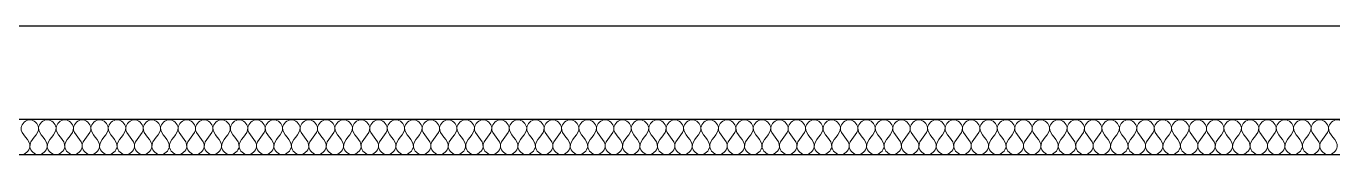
# Model space of a CAD drawing. Header units: metres. Extents: x 125 to 1179, y 511 to 749.
# Drawn here: x 652.36 to 694.06, y 695.24 to 699.33 of the extents above; entities that cross this region are included whole.
import ezdxf

# ---------------------------------------------------------------- set-up
doc = ezdxf.new("R2010")
doc.units = ezdxf.units.M
doc.layers.add('Text18', color=8, linetype='Continuous', lineweight=18)

msp = doc.modelspace()

# ---------------------------------------------------------------- linework, layer by layer
for p, q in [((735.692, 699.329), (385.661, 699.329)), ((732.321, 696.369), (510.855, 696.369)), ((731.197, 695.245), (532.321, 695.245))]:
    msp.add_line(p, q)
at = {"layer": 'Text18', "color": 0, "ltscale": 0.5}
for points, knots in [([(652.756, 696.107), (652.739, 696.227), (652.478, 696.488), (651.98, 695.993), (652.701, 695.609), (652.324, 695.246), (652.199, 695.245)], [2.217326, 2.217326, 2.217326, 2.217326, 2.553667, 2.890008, 3.49416, 3.830501, 3.830501, 3.830501, 3.830501]), ([(652.756, 695.245), (652.625, 695.246), (652.259, 695.609), (652.786, 695.892), (652.756, 696.107)], [1.2768335, 1.2768335, 1.2768335, 1.2768335, 1.6131741, 2.2173264, 2.2173264, 2.2173264, 2.2173264]), ([(653.312, 696.107), (653.295, 696.227), (653.034, 696.488), (652.537, 695.993), (653.257, 695.609), (652.88, 695.246), (652.756, 695.245)], [2.217326, 2.217326, 2.217326, 2.217326, 2.553667, 2.890008, 3.49416, 3.830501, 3.830501, 3.830501, 3.830501]), ([(653.312, 695.245), (653.181, 695.246), (652.816, 695.609), (653.342, 695.892), (653.312, 696.107)], [1.2768335, 1.2768335, 1.2768335, 1.2768335, 1.6131741, 2.2173264, 2.2173264, 2.2173264, 2.2173264]), ([(653.868, 696.107), (653.852, 696.227), (653.59, 696.488), (653.093, 695.993), (653.814, 695.609), (653.437, 695.246), (653.312, 695.245)], [2.217326, 2.217326, 2.217326, 2.217326, 2.553667, 2.890008, 3.49416, 3.830501, 3.830501, 3.830501, 3.830501]), ([(653.868, 695.245), (653.738, 695.246), (653.372, 695.609), (653.898, 695.892), (653.868, 696.107)], [1.2768335, 1.2768335, 1.2768335, 1.2768335, 1.6131741, 2.2173264, 2.2173264, 2.2173264, 2.2173264]), ([(654.425, 696.107), (654.408, 696.227), (654.147, 696.488), (653.649, 695.993), (654.37, 695.609), (653.993, 695.246), (653.868, 695.245)], [2.217326, 2.217326, 2.217326, 2.217326, 2.553667, 2.890008, 3.49416, 3.830501, 3.830501, 3.830501, 3.830501]), ([(654.425, 695.245), (654.294, 695.246), (653.928, 695.609), (654.455, 695.892), (654.425, 696.107)], [1.2768335, 1.2768335, 1.2768335, 1.2768335, 1.6131741, 2.2173264, 2.2173264, 2.2173264, 2.2173264]), ([(654.981, 696.107), (654.964, 696.227), (654.703, 696.488), (654.206, 695.993), (654.926, 695.609), (654.549, 695.246), (654.425, 695.245)], [2.217326, 2.217326, 2.217326, 2.217326, 2.553667, 2.890008, 3.49416, 3.830501, 3.830501, 3.830501, 3.830501]), ([(654.981, 695.245), (654.85, 695.246), (654.485, 695.609), (655.011, 695.892), (654.981, 696.107)], [1.2768335, 1.2768335, 1.2768335, 1.2768335, 1.6131741, 2.2173264, 2.2173264, 2.2173264, 2.2173264]), ([(655.537, 696.107), (655.521, 696.227), (655.259, 696.488), (654.762, 695.993), (655.483, 695.609), (655.106, 695.246), (654.981, 695.245)], [2.217326, 2.217326, 2.217326, 2.217326, 2.553667, 2.890008, 3.49416, 3.830501, 3.830501, 3.830501, 3.830501]), ([(655.537, 695.245), (655.407, 695.246), (655.041, 695.609), (655.567, 695.892), (655.537, 696.107)], [1.2768335, 1.2768335, 1.2768335, 1.2768335, 1.6131741, 2.2173264, 2.2173264, 2.2173264, 2.2173264]), ([(656.094, 696.107), (656.077, 696.227), (655.816, 696.488), (655.318, 695.993), (656.039, 695.609), (655.662, 695.246), (655.537, 695.245)], [2.217326, 2.217326, 2.217326, 2.217326, 2.553667, 2.890008, 3.49416, 3.830501, 3.830501, 3.830501, 3.830501]), ([(656.094, 695.245), (655.963, 695.246), (655.597, 695.609), (656.124, 695.892), (656.094, 696.107)], [1.2768335, 1.2768335, 1.2768335, 1.2768335, 1.6131741, 2.2173264, 2.2173264, 2.2173264, 2.2173264]), ([(656.65, 696.107), (656.633, 696.227), (656.372, 696.488), (655.875, 695.993), (656.595, 695.609), (656.218, 695.246), (656.094, 695.245)], [2.217326, 2.217326, 2.217326, 2.217326, 2.553667, 2.890008, 3.49416, 3.830501, 3.830501, 3.830501, 3.830501]), ([(656.65, 695.245), (656.519, 695.246), (656.154, 695.609), (656.68, 695.892), (656.65, 696.107)], [1.2768335, 1.2768335, 1.2768335, 1.2768335, 1.6131741, 2.2173264, 2.2173264, 2.2173264, 2.2173264]), ([(657.206, 696.107), (657.19, 696.227), (656.928, 696.488), (656.431, 695.993), (657.152, 695.609), (656.775, 695.246), (656.65, 695.245)], [2.217326, 2.217326, 2.217326, 2.217326, 2.553667, 2.890008, 3.49416, 3.830501, 3.830501, 3.830501, 3.830501]), ([(657.206, 695.245), (657.076, 695.246), (656.71, 695.609), (657.236, 695.892), (657.206, 696.107)], [1.2768335, 1.2768335, 1.2768335, 1.2768335, 1.6131741, 2.2173264, 2.2173264, 2.2173264, 2.2173264]), ([(657.763, 696.107), (657.746, 696.227), (657.485, 696.488), (656.987, 695.993), (657.708, 695.609), (657.331, 695.246), (657.206, 695.245)], [2.217326, 2.217326, 2.217326, 2.217326, 2.553667, 2.890008, 3.49416, 3.830501, 3.830501, 3.830501, 3.830501]), ([(657.763, 695.245), (657.632, 695.246), (657.266, 695.609), (657.793, 695.892), (657.763, 696.107)], [1.2768335, 1.2768335, 1.2768335, 1.2768335, 1.6131741, 2.2173264, 2.2173264, 2.2173264, 2.2173264]), ([(658.319, 696.107), (658.302, 696.227), (658.041, 696.488), (657.544, 695.993), (658.264, 695.609), (657.887, 695.246), (657.763, 695.245)], [2.217326, 2.217326, 2.217326, 2.217326, 2.553667, 2.890008, 3.49416, 3.830501, 3.830501, 3.830501, 3.830501]), ([(658.319, 695.245), (658.188, 695.246), (657.823, 695.609), (658.349, 695.892), (658.319, 696.107)], [1.2768335, 1.2768335, 1.2768335, 1.2768335, 1.6131741, 2.2173264, 2.2173264, 2.2173264, 2.2173264]), ([(658.875, 696.107), (658.859, 696.227), (658.597, 696.488), (658.1, 695.993), (658.821, 695.609), (658.444, 695.246), (658.319, 695.245)], [2.217326, 2.217326, 2.217326, 2.217326, 2.553667, 2.890008, 3.49416, 3.830501, 3.830501, 3.830501, 3.830501]), ([(658.875, 695.245), (658.745, 695.246), (658.379, 695.609), (658.905, 695.892), (658.875, 696.107)], [1.2768335, 1.2768335, 1.2768335, 1.2768335, 1.6131741, 2.2173264, 2.2173264, 2.2173264, 2.2173264]), ([(659.432, 696.107), (659.415, 696.227), (659.154, 696.488), (658.656, 695.993), (659.377, 695.609), (659, 695.246), (658.875, 695.245)], [2.217326, 2.217326, 2.217326, 2.217326, 2.553667, 2.890008, 3.49416, 3.830501, 3.830501, 3.830501, 3.830501]), ([(659.432, 695.245), (659.301, 695.246), (658.935, 695.609), (659.462, 695.892), (659.432, 696.107)], [1.2768335, 1.2768335, 1.2768335, 1.2768335, 1.6131741, 2.2173264, 2.2173264, 2.2173264, 2.2173264]), ([(659.988, 696.107), (659.971, 696.227), (659.71, 696.488), (659.213, 695.993), (659.933, 695.609), (659.556, 695.246), (659.432, 695.245)], [2.217326, 2.217326, 2.217326, 2.217326, 2.553667, 2.890008, 3.49416, 3.830501, 3.830501, 3.830501, 3.830501]), ([(659.988, 695.245), (659.857, 695.246), (659.492, 695.609), (660.018, 695.892), (659.988, 696.107)], [1.2768335, 1.2768335, 1.2768335, 1.2768335, 1.6131741, 2.2173264, 2.2173264, 2.2173264, 2.2173264]), ([(660.544, 696.107), (660.528, 696.227), (660.266, 696.488), (659.769, 695.993), (660.49, 695.609), (660.113, 695.246), (659.988, 695.245)], [2.217326, 2.217326, 2.217326, 2.217326, 2.553667, 2.890008, 3.49416, 3.830501, 3.830501, 3.830501, 3.830501]), ([(660.544, 695.245), (660.414, 695.246), (660.048, 695.609), (660.574, 695.892), (660.544, 696.107)], [1.2768335, 1.2768335, 1.2768335, 1.2768335, 1.6131741, 2.2173264, 2.2173264, 2.2173264, 2.2173264]), ([(661.101, 696.107), (661.084, 696.227), (660.823, 696.488), (660.325, 695.993), (661.046, 695.609), (660.669, 695.246), (660.544, 695.245)], [2.217326, 2.217326, 2.217326, 2.217326, 2.553667, 2.890008, 3.49416, 3.830501, 3.830501, 3.830501, 3.830501]), ([(661.101, 695.245), (660.97, 695.246), (660.604, 695.609), (661.13, 695.892), (661.101, 696.107)], [1.2768335, 1.2768335, 1.2768335, 1.2768335, 1.6131741, 2.2173264, 2.2173264, 2.2173264, 2.2173264]), ([(661.657, 696.107), (661.64, 696.227), (661.379, 696.488), (660.882, 695.993), (661.602, 695.609), (661.225, 695.246), (661.101, 695.245)], [2.217326, 2.217326, 2.217326, 2.217326, 2.553667, 2.890008, 3.49416, 3.830501, 3.830501, 3.830501, 3.830501]), ([(661.657, 695.245), (661.526, 695.246), (661.161, 695.609), (661.687, 695.892), (661.657, 696.107)], [1.2768335, 1.2768335, 1.2768335, 1.2768335, 1.6131741, 2.2173264, 2.2173264, 2.2173264, 2.2173264]), ([(662.213, 696.107), (662.197, 696.227), (661.935, 696.488), (661.438, 695.993), (662.159, 695.609), (661.782, 695.246), (661.657, 695.245)], [2.217326, 2.217326, 2.217326, 2.217326, 2.553667, 2.890008, 3.49416, 3.830501, 3.830501, 3.830501, 3.830501]), ([(662.213, 695.245), (662.083, 695.246), (661.717, 695.609), (662.243, 695.892), (662.213, 696.107)], [1.2768335, 1.2768335, 1.2768335, 1.2768335, 1.6131741, 2.2173264, 2.2173264, 2.2173264, 2.2173264]), ([(662.77, 696.107), (662.753, 696.227), (662.492, 696.488), (661.994, 695.993), (662.715, 695.609), (662.338, 695.246), (662.213, 695.245)], [2.217326, 2.217326, 2.217326, 2.217326, 2.553667, 2.890008, 3.49416, 3.830501, 3.830501, 3.830501, 3.830501]), ([(662.77, 695.245), (662.639, 695.246), (662.273, 695.609), (662.799, 695.892), (662.77, 696.107)], [1.2768335, 1.2768335, 1.2768335, 1.2768335, 1.6131741, 2.2173264, 2.2173264, 2.2173264, 2.2173264]), ([(663.326, 696.107), (663.309, 696.227), (663.048, 696.488), (662.55, 695.993), (663.271, 695.609), (662.894, 695.246), (662.77, 695.245)], [2.217326, 2.217326, 2.217326, 2.217326, 2.553667, 2.890008, 3.49416, 3.830501, 3.830501, 3.830501, 3.830501]), ([(663.326, 695.245), (663.195, 695.246), (662.83, 695.609), (663.356, 695.892), (663.326, 696.107)], [1.2768335, 1.2768335, 1.2768335, 1.2768335, 1.6131741, 2.2173264, 2.2173264, 2.2173264, 2.2173264]), ([(663.882, 696.107), (663.866, 696.227), (663.604, 696.488), (663.107, 695.993), (663.827, 695.609), (663.451, 695.246), (663.326, 695.245)], [2.217326, 2.217326, 2.217326, 2.217326, 2.553667, 2.890008, 3.49416, 3.830501, 3.830501, 3.830501, 3.830501]), ([(663.882, 695.245), (663.751, 695.246), (663.386, 695.609), (663.912, 695.892), (663.882, 696.107)], [1.2768335, 1.2768335, 1.2768335, 1.2768335, 1.6131741, 2.2173264, 2.2173264, 2.2173264, 2.2173264]), ([(664.439, 696.107), (664.422, 696.227), (664.161, 696.488), (663.663, 695.993), (664.384, 695.609), (664.007, 695.246), (663.882, 695.245)], [2.217326, 2.217326, 2.217326, 2.217326, 2.553667, 2.890008, 3.49416, 3.830501, 3.830501, 3.830501, 3.830501]), ([(664.439, 695.245), (664.308, 695.246), (663.942, 695.609), (664.468, 695.892), (664.439, 696.107)], [1.2768335, 1.2768335, 1.2768335, 1.2768335, 1.6131741, 2.2173264, 2.2173264, 2.2173264, 2.2173264]), ([(664.995, 696.107), (664.978, 696.227), (664.717, 696.488), (664.219, 695.993), (664.94, 695.609), (664.563, 695.246), (664.439, 695.245)], [2.217326, 2.217326, 2.217326, 2.217326, 2.553667, 2.890008, 3.49416, 3.830501, 3.830501, 3.830501, 3.830501]), ([(664.995, 695.245), (664.864, 695.246), (664.499, 695.609), (665.025, 695.892), (664.995, 696.107)], [1.2768335, 1.2768335, 1.2768335, 1.2768335, 1.6131741, 2.2173264, 2.2173264, 2.2173264, 2.2173264]), ([(665.551, 696.107), (665.535, 696.227), (665.273, 696.488), (664.776, 695.993), (665.496, 695.609), (665.12, 695.246), (664.995, 695.245)], [2.217326, 2.217326, 2.217326, 2.217326, 2.553667, 2.890008, 3.49416, 3.830501, 3.830501, 3.830501, 3.830501]), ([(665.551, 695.245), (665.42, 695.246), (665.055, 695.609), (665.581, 695.892), (665.551, 696.107)], [1.2768335, 1.2768335, 1.2768335, 1.2768335, 1.6131741, 2.2173264, 2.2173264, 2.2173264, 2.2173264]), ([(666.108, 696.107), (666.091, 696.227), (665.83, 696.488), (665.332, 695.993), (666.053, 695.609), (665.676, 695.246), (665.551, 695.245)], [2.217326, 2.217326, 2.217326, 2.217326, 2.553667, 2.890008, 3.49416, 3.830501, 3.830501, 3.830501, 3.830501]), ([(666.108, 695.245), (665.977, 695.246), (665.611, 695.609), (666.137, 695.892), (666.108, 696.107)], [1.2768335, 1.2768335, 1.2768335, 1.2768335, 1.6131741, 2.2173264, 2.2173264, 2.2173264, 2.2173264]), ([(666.664, 696.107), (666.647, 696.227), (666.386, 696.488), (665.888, 695.993), (666.609, 695.609), (666.232, 695.246), (666.108, 695.245)], [2.217326, 2.217326, 2.217326, 2.217326, 2.553667, 2.890008, 3.49416, 3.830501, 3.830501, 3.830501, 3.830501]), ([(666.664, 695.245), (666.533, 695.246), (666.168, 695.609), (666.694, 695.892), (666.664, 696.107)], [1.2768335, 1.2768335, 1.2768335, 1.2768335, 1.6131741, 2.2173264, 2.2173264, 2.2173264, 2.2173264]), ([(667.22, 696.107), (667.204, 696.227), (666.942, 696.488), (666.445, 695.993), (667.165, 695.609), (666.788, 695.246), (666.664, 695.245)], [2.217326, 2.217326, 2.217326, 2.217326, 2.553667, 2.890008, 3.49416, 3.830501, 3.830501, 3.830501, 3.830501]), ([(667.22, 695.245), (667.089, 695.246), (666.724, 695.609), (667.25, 695.892), (667.22, 696.107)], [1.2768335, 1.2768335, 1.2768335, 1.2768335, 1.6131741, 2.2173264, 2.2173264, 2.2173264, 2.2173264]), ([(667.776, 696.107), (667.76, 696.227), (667.498, 696.488), (667.001, 695.993), (667.722, 695.609), (667.345, 695.246), (667.22, 695.245)], [2.217326, 2.217326, 2.217326, 2.217326, 2.553667, 2.890008, 3.49416, 3.830501, 3.830501, 3.830501, 3.830501]), ([(667.776, 695.245), (667.646, 695.246), (667.28, 695.609), (667.806, 695.892), (667.776, 696.107)], [1.2768335, 1.2768335, 1.2768335, 1.2768335, 1.6131741, 2.2173264, 2.2173264, 2.2173264, 2.2173264]), ([(668.333, 696.107), (668.316, 696.227), (668.055, 696.488), (667.557, 695.993), (668.278, 695.609), (667.901, 695.246), (667.776, 695.245)], [2.217326, 2.217326, 2.217326, 2.217326, 2.553667, 2.890008, 3.49416, 3.830501, 3.830501, 3.830501, 3.830501]), ([(668.333, 695.245), (668.202, 695.246), (667.836, 695.609), (668.363, 695.892), (668.333, 696.107)], [1.2768335, 1.2768335, 1.2768335, 1.2768335, 1.6131741, 2.2173264, 2.2173264, 2.2173264, 2.2173264]), ([(668.889, 696.107), (668.872, 696.227), (668.611, 696.488), (668.114, 695.993), (668.834, 695.609), (668.457, 695.246), (668.333, 695.245)], [2.217326, 2.217326, 2.217326, 2.217326, 2.553667, 2.890008, 3.49416, 3.830501, 3.830501, 3.830501, 3.830501]), ([(668.889, 695.245), (668.758, 695.246), (668.393, 695.609), (668.919, 695.892), (668.889, 696.107)], [1.2768335, 1.2768335, 1.2768335, 1.2768335, 1.6131741, 2.2173264, 2.2173264, 2.2173264, 2.2173264]), ([(669.445, 696.107), (669.429, 696.227), (669.167, 696.488), (668.67, 695.993), (669.391, 695.609), (669.014, 695.246), (668.889, 695.245)], [2.217326, 2.217326, 2.217326, 2.217326, 2.553667, 2.890008, 3.49416, 3.830501, 3.830501, 3.830501, 3.830501]), ([(669.445, 695.245), (669.315, 695.246), (668.949, 695.609), (669.475, 695.892), (669.445, 696.107)], [1.2768335, 1.2768335, 1.2768335, 1.2768335, 1.6131741, 2.2173264, 2.2173264, 2.2173264, 2.2173264]), ([(670.002, 696.107), (669.985, 696.227), (669.724, 696.488), (669.226, 695.993), (669.947, 695.609), (669.57, 695.246), (669.445, 695.245)], [2.217326, 2.217326, 2.217326, 2.217326, 2.553667, 2.890008, 3.49416, 3.830501, 3.830501, 3.830501, 3.830501]), ([(670.002, 695.245), (669.871, 695.246), (669.505, 695.609), (670.032, 695.892), (670.002, 696.107)], [1.2768335, 1.2768335, 1.2768335, 1.2768335, 1.6131741, 2.2173264, 2.2173264, 2.2173264, 2.2173264]), ([(670.558, 696.107), (670.541, 696.227), (670.28, 696.488), (669.783, 695.993), (670.503, 695.609), (670.126, 695.246), (670.002, 695.245)], [2.217326, 2.217326, 2.217326, 2.217326, 2.553667, 2.890008, 3.49416, 3.830501, 3.830501, 3.830501, 3.830501]), ([(670.558, 695.245), (670.427, 695.246), (670.062, 695.609), (670.588, 695.892), (670.558, 696.107)], [1.2768335, 1.2768335, 1.2768335, 1.2768335, 1.6131741, 2.2173264, 2.2173264, 2.2173264, 2.2173264]), ([(671.114, 696.107), (671.098, 696.227), (670.836, 696.488), (670.339, 695.993), (671.06, 695.609), (670.683, 695.246), (670.558, 695.245)], [2.217326, 2.217326, 2.217326, 2.217326, 2.553667, 2.890008, 3.49416, 3.830501, 3.830501, 3.830501, 3.830501]), ([(671.114, 695.245), (670.984, 695.246), (670.618, 695.609), (671.144, 695.892), (671.114, 696.107)], [1.2768335, 1.2768335, 1.2768335, 1.2768335, 1.6131741, 2.2173264, 2.2173264, 2.2173264, 2.2173264]), ([(671.671, 696.107), (671.654, 696.227), (671.393, 696.488), (670.895, 695.993), (671.616, 695.609), (671.239, 695.246), (671.114, 695.245)], [2.217326, 2.217326, 2.217326, 2.217326, 2.553667, 2.890008, 3.49416, 3.830501, 3.830501, 3.830501, 3.830501]), ([(671.671, 695.245), (671.54, 695.246), (671.174, 695.609), (671.701, 695.892), (671.671, 696.107)], [1.2768335, 1.2768335, 1.2768335, 1.2768335, 1.6131741, 2.2173264, 2.2173264, 2.2173264, 2.2173264]), ([(672.227, 696.107), (672.21, 696.227), (671.949, 696.488), (671.452, 695.993), (672.172, 695.609), (671.795, 695.246), (671.671, 695.245)], [2.217326, 2.217326, 2.217326, 2.217326, 2.553667, 2.890008, 3.49416, 3.830501, 3.830501, 3.830501, 3.830501]), ([(672.227, 695.245), (672.096, 695.246), (671.731, 695.609), (672.257, 695.892), (672.227, 696.107)], [1.2768335, 1.2768335, 1.2768335, 1.2768335, 1.6131741, 2.2173264, 2.2173264, 2.2173264, 2.2173264]), ([(672.783, 696.107), (672.767, 696.227), (672.505, 696.488), (672.008, 695.993), (672.729, 695.609), (672.352, 695.246), (672.227, 695.245)], [2.217326, 2.217326, 2.217326, 2.217326, 2.553667, 2.890008, 3.49416, 3.830501, 3.830501, 3.830501, 3.830501]), ([(672.783, 695.245), (672.653, 695.246), (672.287, 695.609), (672.813, 695.892), (672.783, 696.107)], [1.2768335, 1.2768335, 1.2768335, 1.2768335, 1.6131741, 2.2173264, 2.2173264, 2.2173264, 2.2173264]), ([(673.34, 696.107), (673.323, 696.227), (673.062, 696.488), (672.564, 695.993), (673.285, 695.609), (672.908, 695.246), (672.783, 695.245)], [2.217326, 2.217326, 2.217326, 2.217326, 2.553667, 2.890008, 3.49416, 3.830501, 3.830501, 3.830501, 3.830501]), ([(673.34, 695.245), (673.209, 695.246), (672.843, 695.609), (673.37, 695.892), (673.34, 696.107)], [1.2768335, 1.2768335, 1.2768335, 1.2768335, 1.6131741, 2.2173264, 2.2173264, 2.2173264, 2.2173264]), ([(673.896, 696.107), (673.879, 696.227), (673.618, 696.488), (673.121, 695.993), (673.841, 695.609), (673.464, 695.246), (673.34, 695.245)], [2.217326, 2.217326, 2.217326, 2.217326, 2.553667, 2.890008, 3.49416, 3.830501, 3.830501, 3.830501, 3.830501]), ([(673.896, 695.245), (673.765, 695.246), (673.4, 695.609), (673.926, 695.892), (673.896, 696.107)], [1.2768335, 1.2768335, 1.2768335, 1.2768335, 1.6131741, 2.2173264, 2.2173264, 2.2173264, 2.2173264]), ([(674.452, 696.107), (674.436, 696.227), (674.174, 696.488), (673.677, 695.993), (674.398, 695.609), (674.021, 695.246), (673.896, 695.245)], [2.217326, 2.217326, 2.217326, 2.217326, 2.553667, 2.890008, 3.49416, 3.830501, 3.830501, 3.830501, 3.830501]), ([(674.452, 695.245), (674.322, 695.246), (673.956, 695.609), (674.482, 695.892), (674.452, 696.107)], [1.2768335, 1.2768335, 1.2768335, 1.2768335, 1.6131741, 2.2173264, 2.2173264, 2.2173264, 2.2173264]), ([(675.009, 696.107), (674.992, 696.227), (674.731, 696.488), (674.233, 695.993), (674.954, 695.609), (674.577, 695.246), (674.452, 695.245)], [2.217326, 2.217326, 2.217326, 2.217326, 2.553667, 2.890008, 3.49416, 3.830501, 3.830501, 3.830501, 3.830501]), ([(675.009, 695.245), (674.878, 695.246), (674.512, 695.609), (675.039, 695.892), (675.009, 696.107)], [1.2768335, 1.2768335, 1.2768335, 1.2768335, 1.6131741, 2.2173264, 2.2173264, 2.2173264, 2.2173264]), ([(675.565, 696.107), (675.548, 696.227), (675.287, 696.488), (674.79, 695.993), (675.51, 695.609), (675.133, 695.246), (675.009, 695.245)], [2.217326, 2.217326, 2.217326, 2.217326, 2.553667, 2.890008, 3.49416, 3.830501, 3.830501, 3.830501, 3.830501]), ([(675.565, 695.245), (675.434, 695.246), (675.069, 695.609), (675.595, 695.892), (675.565, 696.107)], [1.2768335, 1.2768335, 1.2768335, 1.2768335, 1.6131741, 2.2173264, 2.2173264, 2.2173264, 2.2173264]), ([(676.121, 696.107), (676.105, 696.227), (675.843, 696.488), (675.346, 695.993), (676.067, 695.609), (675.69, 695.246), (675.565, 695.245)], [2.217326, 2.217326, 2.217326, 2.217326, 2.553667, 2.890008, 3.49416, 3.830501, 3.830501, 3.830501, 3.830501]), ([(676.121, 695.245), (675.991, 695.246), (675.625, 695.609), (676.151, 695.892), (676.121, 696.107)], [1.2768335, 1.2768335, 1.2768335, 1.2768335, 1.6131741, 2.2173264, 2.2173264, 2.2173264, 2.2173264]), ([(676.678, 696.107), (676.661, 696.227), (676.4, 696.488), (675.902, 695.993), (676.623, 695.609), (676.246, 695.246), (676.121, 695.245)], [2.217326, 2.217326, 2.217326, 2.217326, 2.553667, 2.890008, 3.49416, 3.830501, 3.830501, 3.830501, 3.830501]), ([(676.678, 695.245), (676.547, 695.246), (676.181, 695.609), (676.708, 695.892), (676.678, 696.107)], [1.2768335, 1.2768335, 1.2768335, 1.2768335, 1.6131741, 2.2173264, 2.2173264, 2.2173264, 2.2173264]), ([(677.234, 696.107), (677.217, 696.227), (676.956, 696.488), (676.459, 695.993), (677.179, 695.609), (676.802, 695.246), (676.678, 695.245)], [2.217326, 2.217326, 2.217326, 2.217326, 2.553667, 2.890008, 3.49416, 3.830501, 3.830501, 3.830501, 3.830501]), ([(677.234, 695.245), (677.103, 695.246), (676.738, 695.609), (677.264, 695.892), (677.234, 696.107)], [1.2768335, 1.2768335, 1.2768335, 1.2768335, 1.6131741, 2.2173264, 2.2173264, 2.2173264, 2.2173264]), ([(677.79, 696.107), (677.774, 696.227), (677.512, 696.488), (677.015, 695.993), (677.736, 695.609), (677.359, 695.246), (677.234, 695.245)], [2.217326, 2.217326, 2.217326, 2.217326, 2.553667, 2.890008, 3.49416, 3.830501, 3.830501, 3.830501, 3.830501]), ([(677.79, 695.245), (677.66, 695.246), (677.294, 695.609), (677.82, 695.892), (677.79, 696.107)], [1.2768335, 1.2768335, 1.2768335, 1.2768335, 1.6131741, 2.2173264, 2.2173264, 2.2173264, 2.2173264]), ([(678.347, 696.107), (678.33, 696.227), (678.069, 696.488), (677.571, 695.993), (678.292, 695.609), (677.915, 695.246), (677.79, 695.245)], [2.217326, 2.217326, 2.217326, 2.217326, 2.553667, 2.890008, 3.49416, 3.830501, 3.830501, 3.830501, 3.830501]), ([(678.347, 695.245), (678.216, 695.246), (677.85, 695.609), (678.376, 695.892), (678.347, 696.107)], [1.2768335, 1.2768335, 1.2768335, 1.2768335, 1.6131741, 2.2173264, 2.2173264, 2.2173264, 2.2173264]), ([(678.903, 696.107), (678.886, 696.227), (678.625, 696.488), (678.128, 695.993), (678.848, 695.609), (678.471, 695.246), (678.347, 695.245)], [2.217326, 2.217326, 2.217326, 2.217326, 2.553667, 2.890008, 3.49416, 3.830501, 3.830501, 3.830501, 3.830501]), ([(678.903, 695.245), (678.772, 695.246), (678.407, 695.609), (678.933, 695.892), (678.903, 696.107)], [1.2768335, 1.2768335, 1.2768335, 1.2768335, 1.6131741, 2.2173264, 2.2173264, 2.2173264, 2.2173264]), ([(679.459, 696.107), (679.443, 696.227), (679.181, 696.488), (678.684, 695.993), (679.405, 695.609), (679.028, 695.246), (678.903, 695.245)], [2.217326, 2.217326, 2.217326, 2.217326, 2.553667, 2.890008, 3.49416, 3.830501, 3.830501, 3.830501, 3.830501]), ([(679.459, 695.245), (679.329, 695.246), (678.963, 695.609), (679.489, 695.892), (679.459, 696.107)], [1.2768335, 1.2768335, 1.2768335, 1.2768335, 1.6131741, 2.2173264, 2.2173264, 2.2173264, 2.2173264]), ([(680.016, 696.107), (679.999, 696.227), (679.738, 696.488), (679.24, 695.993), (679.961, 695.609), (679.584, 695.246), (679.459, 695.245)], [2.217326, 2.217326, 2.217326, 2.217326, 2.553667, 2.890008, 3.49416, 3.830501, 3.830501, 3.830501, 3.830501]), ([(680.016, 695.245), (679.885, 695.246), (679.519, 695.609), (680.045, 695.892), (680.016, 696.107)], [1.2768335, 1.2768335, 1.2768335, 1.2768335, 1.6131741, 2.2173264, 2.2173264, 2.2173264, 2.2173264]), ([(680.572, 696.107), (680.555, 696.227), (680.294, 696.488), (679.796, 695.993), (680.517, 695.609), (680.14, 695.246), (680.016, 695.245)], [2.217326, 2.217326, 2.217326, 2.217326, 2.553667, 2.890008, 3.49416, 3.830501, 3.830501, 3.830501, 3.830501]), ([(680.572, 695.245), (680.441, 695.246), (680.076, 695.609), (680.602, 695.892), (680.572, 696.107)], [1.2768335, 1.2768335, 1.2768335, 1.2768335, 1.6131741, 2.2173264, 2.2173264, 2.2173264, 2.2173264]), ([(681.128, 696.107), (681.112, 696.227), (680.85, 696.488), (680.353, 695.993), (681.073, 695.609), (680.697, 695.246), (680.572, 695.245)], [2.217326, 2.217326, 2.217326, 2.217326, 2.553667, 2.890008, 3.49416, 3.830501, 3.830501, 3.830501, 3.830501]), ([(681.128, 695.245), (680.997, 695.246), (680.632, 695.609), (681.158, 695.892), (681.128, 696.107)], [1.2768335, 1.2768335, 1.2768335, 1.2768335, 1.6131741, 2.2173264, 2.2173264, 2.2173264, 2.2173264]), ([(681.685, 696.107), (681.668, 696.227), (681.407, 696.488), (680.909, 695.993), (681.63, 695.609), (681.253, 695.246), (681.128, 695.245)], [2.217326, 2.217326, 2.217326, 2.217326, 2.553667, 2.890008, 3.49416, 3.830501, 3.830501, 3.830501, 3.830501]), ([(681.685, 695.245), (681.554, 695.246), (681.188, 695.609), (681.714, 695.892), (681.685, 696.107)], [1.2768335, 1.2768335, 1.2768335, 1.2768335, 1.6131741, 2.2173264, 2.2173264, 2.2173264, 2.2173264]), ([(682.241, 696.107), (682.224, 696.227), (681.963, 696.488), (681.465, 695.993), (682.186, 695.609), (681.809, 695.246), (681.685, 695.245)], [2.217326, 2.217326, 2.217326, 2.217326, 2.553667, 2.890008, 3.49416, 3.830501, 3.830501, 3.830501, 3.830501]), ([(682.241, 695.245), (682.11, 695.246), (681.745, 695.609), (682.271, 695.892), (682.241, 696.107)], [1.2768335, 1.2768335, 1.2768335, 1.2768335, 1.6131741, 2.2173264, 2.2173264, 2.2173264, 2.2173264]), ([(682.797, 696.107), (682.781, 696.227), (682.519, 696.488), (682.022, 695.993), (682.742, 695.609), (682.366, 695.246), (682.241, 695.245)], [2.217326, 2.217326, 2.217326, 2.217326, 2.553667, 2.890008, 3.49416, 3.830501, 3.830501, 3.830501, 3.830501]), ([(682.797, 695.245), (682.666, 695.246), (682.301, 695.609), (682.827, 695.892), (682.797, 696.107)], [1.2768335, 1.2768335, 1.2768335, 1.2768335, 1.6131741, 2.2173264, 2.2173264, 2.2173264, 2.2173264]), ([(683.354, 696.107), (683.337, 696.227), (683.076, 696.488), (682.578, 695.993), (683.299, 695.609), (682.922, 695.246), (682.797, 695.245)], [2.217326, 2.217326, 2.217326, 2.217326, 2.553667, 2.890008, 3.49416, 3.830501, 3.830501, 3.830501, 3.830501]), ([(683.354, 695.245), (683.223, 695.246), (682.857, 695.609), (683.383, 695.892), (683.354, 696.107)], [1.2768335, 1.2768335, 1.2768335, 1.2768335, 1.6131741, 2.2173264, 2.2173264, 2.2173264, 2.2173264]), ([(683.91, 696.107), (683.893, 696.227), (683.632, 696.488), (683.134, 695.993), (683.855, 695.609), (683.478, 695.246), (683.354, 695.245)], [2.217326, 2.217326, 2.217326, 2.217326, 2.553667, 2.890008, 3.49416, 3.830501, 3.830501, 3.830501, 3.830501]), ([(683.91, 695.245), (683.779, 695.246), (683.414, 695.609), (683.94, 695.892), (683.91, 696.107)], [1.2768335, 1.2768335, 1.2768335, 1.2768335, 1.6131741, 2.2173264, 2.2173264, 2.2173264, 2.2173264]), ([(684.466, 696.107), (684.45, 696.227), (684.188, 696.488), (683.691, 695.993), (684.411, 695.609), (684.034, 695.246), (683.91, 695.245)], [2.217326, 2.217326, 2.217326, 2.217326, 2.553667, 2.890008, 3.49416, 3.830501, 3.830501, 3.830501, 3.830501]), ([(684.466, 695.245), (684.335, 695.246), (683.97, 695.609), (684.496, 695.892), (684.466, 696.107)], [1.2768335, 1.2768335, 1.2768335, 1.2768335, 1.6131741, 2.2173264, 2.2173264, 2.2173264, 2.2173264]), ([(685.022, 696.107), (685.006, 696.227), (684.744, 696.488), (684.247, 695.993), (684.968, 695.609), (684.591, 695.246), (684.466, 695.245)], [2.217326, 2.217326, 2.217326, 2.217326, 2.553667, 2.890008, 3.49416, 3.830501, 3.830501, 3.830501, 3.830501]), ([(685.022, 695.245), (684.892, 695.246), (684.526, 695.609), (685.052, 695.892), (685.022, 696.107)], [1.2768335, 1.2768335, 1.2768335, 1.2768335, 1.6131741, 2.2173264, 2.2173264, 2.2173264, 2.2173264]), ([(685.579, 696.107), (685.562, 696.227), (685.301, 696.488), (684.803, 695.993), (685.524, 695.609), (685.147, 695.246), (685.022, 695.245)], [2.217326, 2.217326, 2.217326, 2.217326, 2.553667, 2.890008, 3.49416, 3.830501, 3.830501, 3.830501, 3.830501]), ([(685.579, 695.245), (685.448, 695.246), (685.082, 695.609), (685.609, 695.892), (685.579, 696.107)], [1.2768335, 1.2768335, 1.2768335, 1.2768335, 1.6131741, 2.2173264, 2.2173264, 2.2173264, 2.2173264]), ([(686.135, 696.107), (686.118, 696.227), (685.857, 696.488), (685.36, 695.993), (686.08, 695.609), (685.703, 695.246), (685.579, 695.245)], [2.217326, 2.217326, 2.217326, 2.217326, 2.553667, 2.890008, 3.49416, 3.830501, 3.830501, 3.830501, 3.830501]), ([(686.135, 695.245), (686.004, 695.246), (685.639, 695.609), (686.165, 695.892), (686.135, 696.107)], [1.2768335, 1.2768335, 1.2768335, 1.2768335, 1.6131741, 2.2173264, 2.2173264, 2.2173264, 2.2173264]), ([(686.691, 696.107), (686.675, 696.227), (686.413, 696.488), (685.916, 695.993), (686.637, 695.609), (686.26, 695.246), (686.135, 695.245)], [2.217326, 2.217326, 2.217326, 2.217326, 2.553667, 2.890008, 3.49416, 3.830501, 3.830501, 3.830501, 3.830501]), ([(686.691, 695.245), (686.561, 695.246), (686.195, 695.609), (686.721, 695.892), (686.691, 696.107)], [1.2768335, 1.2768335, 1.2768335, 1.2768335, 1.6131741, 2.2173264, 2.2173264, 2.2173264, 2.2173264]), ([(687.248, 696.107), (687.231, 696.227), (686.97, 696.488), (686.472, 695.993), (687.193, 695.609), (686.816, 695.246), (686.691, 695.245)], [2.217326, 2.217326, 2.217326, 2.217326, 2.553667, 2.890008, 3.49416, 3.830501, 3.830501, 3.830501, 3.830501]), ([(687.248, 695.245), (687.117, 695.246), (686.751, 695.609), (687.278, 695.892), (687.248, 696.107)], [1.2768335, 1.2768335, 1.2768335, 1.2768335, 1.6131741, 2.2173264, 2.2173264, 2.2173264, 2.2173264]), ([(687.804, 696.107), (687.787, 696.227), (687.526, 696.488), (687.029, 695.993), (687.749, 695.609), (687.372, 695.246), (687.248, 695.245)], [2.217326, 2.217326, 2.217326, 2.217326, 2.553667, 2.890008, 3.49416, 3.830501, 3.830501, 3.830501, 3.830501]), ([(687.804, 695.245), (687.673, 695.246), (687.308, 695.609), (687.834, 695.892), (687.804, 696.107)], [1.2768335, 1.2768335, 1.2768335, 1.2768335, 1.6131741, 2.2173264, 2.2173264, 2.2173264, 2.2173264]), ([(688.36, 696.107), (688.344, 696.227), (688.082, 696.488), (687.585, 695.993), (688.306, 695.609), (687.929, 695.246), (687.804, 695.245)], [2.217326, 2.217326, 2.217326, 2.217326, 2.553667, 2.890008, 3.49416, 3.830501, 3.830501, 3.830501, 3.830501]), ([(688.36, 695.245), (688.23, 695.246), (687.864, 695.609), (688.39, 695.892), (688.36, 696.107)], [1.2768335, 1.2768335, 1.2768335, 1.2768335, 1.6131741, 2.2173264, 2.2173264, 2.2173264, 2.2173264]), ([(688.917, 696.107), (688.9, 696.227), (688.639, 696.488), (688.141, 695.993), (688.862, 695.609), (688.485, 695.246), (688.36, 695.245)], [2.217326, 2.217326, 2.217326, 2.217326, 2.553667, 2.890008, 3.49416, 3.830501, 3.830501, 3.830501, 3.830501]), ([(688.917, 695.245), (688.786, 695.246), (688.42, 695.609), (688.947, 695.892), (688.917, 696.107)], [1.2768335, 1.2768335, 1.2768335, 1.2768335, 1.6131741, 2.2173264, 2.2173264, 2.2173264, 2.2173264]), ([(689.473, 696.107), (689.456, 696.227), (689.195, 696.488), (688.698, 695.993), (689.418, 695.609), (689.041, 695.246), (688.917, 695.245)], [2.217326, 2.217326, 2.217326, 2.217326, 2.553667, 2.890008, 3.49416, 3.830501, 3.830501, 3.830501, 3.830501]), ([(689.473, 695.245), (689.342, 695.246), (688.977, 695.609), (689.503, 695.892), (689.473, 696.107)], [1.2768335, 1.2768335, 1.2768335, 1.2768335, 1.6131741, 2.2173264, 2.2173264, 2.2173264, 2.2173264]), ([(690.029, 696.107), (690.013, 696.227), (689.751, 696.488), (689.254, 695.993), (689.975, 695.609), (689.598, 695.246), (689.473, 695.245)], [2.217326, 2.217326, 2.217326, 2.217326, 2.553667, 2.890008, 3.49416, 3.830501, 3.830501, 3.830501, 3.830501]), ([(690.029, 695.245), (689.899, 695.246), (689.533, 695.609), (690.059, 695.892), (690.029, 696.107)], [1.2768335, 1.2768335, 1.2768335, 1.2768335, 1.6131741, 2.2173264, 2.2173264, 2.2173264, 2.2173264]), ([(690.586, 696.107), (690.569, 696.227), (690.308, 696.488), (689.81, 695.993), (690.531, 695.609), (690.154, 695.246), (690.029, 695.245)], [2.217326, 2.217326, 2.217326, 2.217326, 2.553667, 2.890008, 3.49416, 3.830501, 3.830501, 3.830501, 3.830501]), ([(690.586, 695.245), (690.455, 695.246), (690.089, 695.609), (690.616, 695.892), (690.586, 696.107)], [1.2768335, 1.2768335, 1.2768335, 1.2768335, 1.6131741, 2.2173264, 2.2173264, 2.2173264, 2.2173264]), ([(691.142, 696.107), (691.125, 696.227), (690.864, 696.488), (690.367, 695.993), (691.087, 695.609), (690.71, 695.246), (690.586, 695.245)], [2.217326, 2.217326, 2.217326, 2.217326, 2.553667, 2.890008, 3.49416, 3.830501, 3.830501, 3.830501, 3.830501]), ([(691.142, 695.245), (691.011, 695.246), (690.646, 695.609), (691.172, 695.892), (691.142, 696.107)], [1.2768335, 1.2768335, 1.2768335, 1.2768335, 1.6131741, 2.2173264, 2.2173264, 2.2173264, 2.2173264]), ([(691.698, 696.107), (691.682, 696.227), (691.42, 696.488), (690.923, 695.993), (691.644, 695.609), (691.267, 695.246), (691.142, 695.245)], [2.217326, 2.217326, 2.217326, 2.217326, 2.553667, 2.890008, 3.49416, 3.830501, 3.830501, 3.830501, 3.830501]), ([(691.698, 695.245), (691.568, 695.246), (691.202, 695.609), (691.728, 695.892), (691.698, 696.107)], [1.2768335, 1.2768335, 1.2768335, 1.2768335, 1.6131741, 2.2173264, 2.2173264, 2.2173264, 2.2173264]), ([(692.255, 696.107), (692.238, 696.227), (691.977, 696.488), (691.479, 695.993), (692.2, 695.609), (691.823, 695.246), (691.698, 695.245)], [2.217326, 2.217326, 2.217326, 2.217326, 2.553667, 2.890008, 3.49416, 3.830501, 3.830501, 3.830501, 3.830501]), ([(692.255, 695.245), (692.124, 695.246), (691.758, 695.609), (692.285, 695.892), (692.255, 696.107)], [1.2768335, 1.2768335, 1.2768335, 1.2768335, 1.6131741, 2.2173264, 2.2173264, 2.2173264, 2.2173264]), ([(692.811, 696.107), (692.794, 696.227), (692.533, 696.488), (692.036, 695.993), (692.756, 695.609), (692.379, 695.246), (692.255, 695.245)], [2.217326, 2.217326, 2.217326, 2.217326, 2.553667, 2.890008, 3.49416, 3.830501, 3.830501, 3.830501, 3.830501]), ([(692.811, 695.245), (692.68, 695.246), (692.315, 695.609), (692.841, 695.892), (692.811, 696.107)], [1.2768335, 1.2768335, 1.2768335, 1.2768335, 1.6131741, 2.2173264, 2.2173264, 2.2173264, 2.2173264]), ([(693.367, 696.107), (693.351, 696.227), (693.089, 696.488), (692.592, 695.993), (693.313, 695.609), (692.936, 695.246), (692.811, 695.245)], [2.217326, 2.217326, 2.217326, 2.217326, 2.553667, 2.890008, 3.49416, 3.830501, 3.830501, 3.830501, 3.830501]), ([(693.367, 695.245), (693.237, 695.246), (692.871, 695.609), (693.397, 695.892), (693.367, 696.107)], [1.2768335, 1.2768335, 1.2768335, 1.2768335, 1.6131741, 2.2173264, 2.2173264, 2.2173264, 2.2173264]), ([(693.924, 696.107), (693.907, 696.227), (693.646, 696.488), (693.148, 695.993), (693.869, 695.609), (693.492, 695.246), (693.367, 695.245)], [2.217326, 2.217326, 2.217326, 2.217326, 2.553667, 2.890008, 3.49416, 3.830501, 3.830501, 3.830501, 3.830501]), ([(693.924, 695.245), (693.793, 695.246), (693.427, 695.609), (693.954, 695.892), (693.924, 696.107)], [1.2768335, 1.2768335, 1.2768335, 1.2768335, 1.6131741, 2.2173264, 2.2173264, 2.2173264, 2.2173264]), ([(694.48, 696.107), (694.463, 696.227), (694.202, 696.488), (693.705, 695.993), (694.425, 695.609), (694.048, 695.246), (693.924, 695.245)], [2.217326, 2.217326, 2.217326, 2.217326, 2.553667, 2.890008, 3.49416, 3.830501, 3.830501, 3.830501, 3.830501])]:
    msp.add_open_spline(points, degree=3, knots=knots, dxfattribs=at)

doc.saveas('drawing.dxf')
